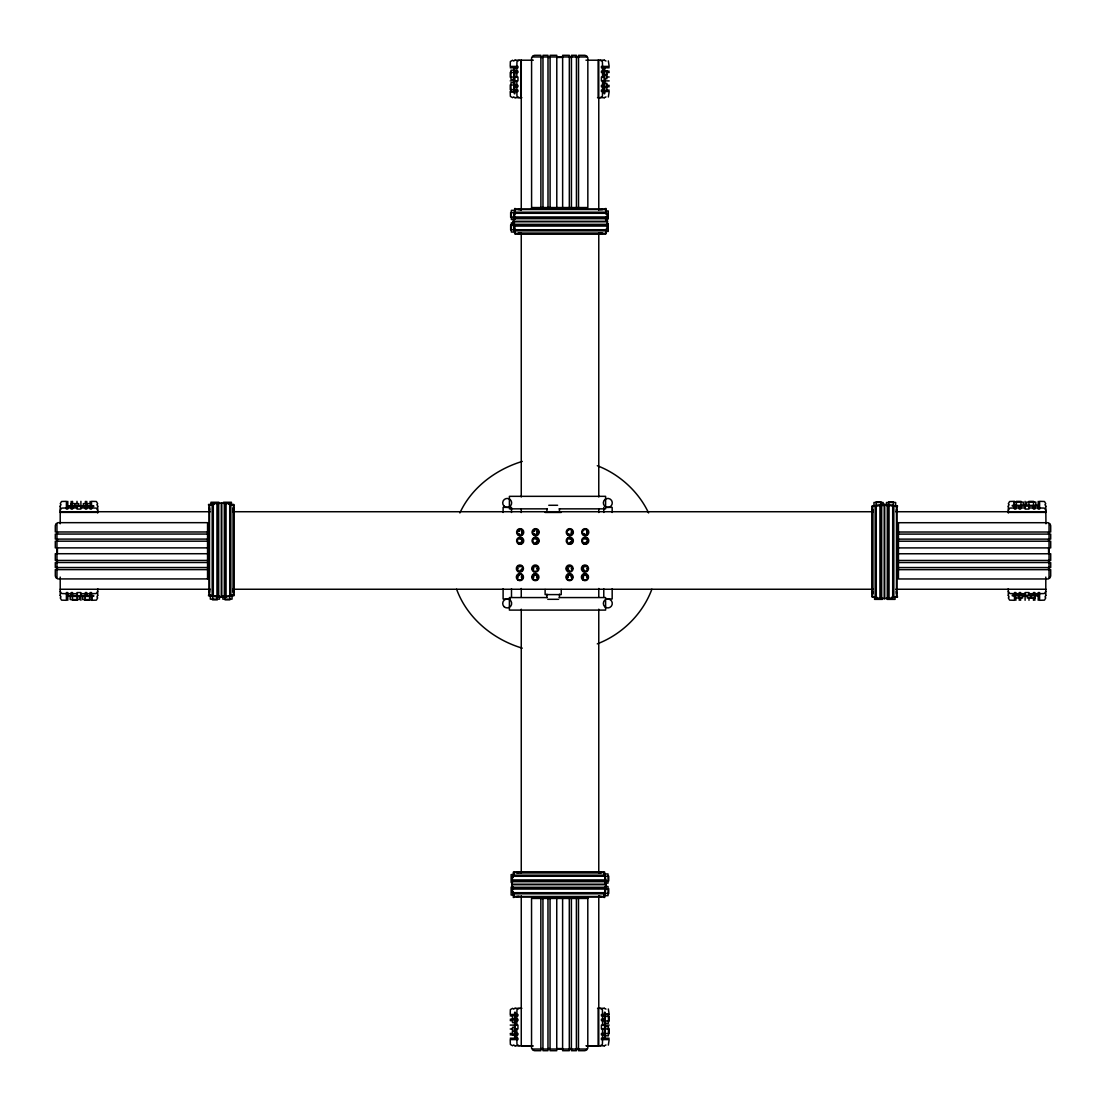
<?xml version="1.0" encoding="UTF-8"?>
<svg xmlns="http://www.w3.org/2000/svg" width="1106" height="1106" viewBox="0 0 1106 1106"><rect width="100%" height="100%" fill="white"/><g stroke="black" fill="none" stroke-linecap="round" stroke-linejoin="round"><path stroke-width="1.5" d="M521.258 97.674L521.258 60.208L521.258 210.403M598.125 1045.792L598.125 1008.326M513.626 216.956L514.124 213.306M512.216 879.934L512.728 876.284M607.166 226.066L606.669 229.716L511.359 229.744M605.259 892.694L605.756 889.044M606.088 214.177L605.424 208.509M513.295 891.823L513.986 896.482M233.297 510.184L233.504 507.765M209.725 590.037L209.518 592.457M515.396 209.518L514.553 214.177M605.397 233.504L606.447 230.836M513.986 872.496L513.143 877.155M604 896.482L604.844 891.823M896.275 511.594L896.482 509.175M872.703 591.447L872.496 593.867M60.208 503.797L61.521 501.488L66.401 501.336L66.401 509.064L67.798 509.064L67.798 501.336M97.701 597.834L96.388 600.143L91.508 600.295L91.508 592.567L90.111 592.567L90.111 596.535M1008.299 503.797L1009.612 501.488L1014.492 501.336L1014.492 509.064L1015.889 509.064L1015.889 506.299M1045.792 597.834L1044.479 600.143L1039.599 600.295L1039.599 592.567L1038.202 592.567L1038.202 600.295M60.208 506.341L61.01 504.53M97.701 595.291L96.899 597.102M1008.299 506.341L1009.101 504.53M1045.792 595.291L1044.99 597.102M459.889 512.935C471.515 487.608 495.875 469.386 522.267 461.423M651.863 589.221C642.71 614.01 621.876 634.457 597.295 643.858M60.208 510.295L61.521 508.11L66.401 507.958M97.701 591.337L96.388 593.521L91.508 593.673M1008.299 510.295L1009.612 508.11L1014.492 507.958M1045.792 591.337L1044.479 593.521L1039.599 593.673M209.518 507.765L209.725 510.184M233.504 592.457L233.297 590.037M872.496 509.175L872.703 511.594M896.482 593.867L896.275 591.447M56.959 523.885L56.959 577.705M1049.041 577.747L1049.041 523.926M532.802 56.959L586.622 56.959M586.581 1049.041L532.774 1049.041M513.419 61.01L515.216 60.208M605.977 96.899L604.166 97.701M513.419 1009.101L515.216 1008.299M605.977 1044.99L604.166 1045.792M608.314 97.038L609.185 91.508L601.443 91.508L601.443 90.111L604.222 90.111M608.314 1045.129L609.185 1039.599L601.443 1039.599L601.443 1038.202L609.185 1038.202M518.05 209.518L520.47 209.725M602.742 233.504L600.323 233.297M516.64 872.496L519.06 872.703M601.346 896.482L598.927 896.275M519.17 60.208L516.986 61.521L516.834 66.401M600.212 97.701L602.397 96.388L602.549 91.508M519.17 1008.299L516.986 1009.612L516.834 1014.492M600.212 1045.792L602.397 1044.479L602.549 1039.599M512.672 60.208L510.364 61.521L510.212 66.401L517.94 66.401L517.94 67.798L510.212 67.798M512.672 1008.299L510.364 1009.612L510.212 1014.492L517.94 1014.492L517.94 1015.889L515.175 1015.889M520.47 233.297L518.05 233.504M600.323 209.725L602.742 209.518M209.518 505.11L214.177 504.419M233.504 595.125L228.845 595.968M872.496 506.507L877.155 505.663M519.06 896.275L516.64 896.482M598.927 872.703L601.346 872.496M213.306 503.838L216.956 503.341M876.284 505.248L879.934 504.751M226.066 596.881L229.716 596.383M889.044 598.291L892.694 597.779M540.889 57.415L542.977 57.415M547.995 57.415L550.097 57.415M556.788 57.415L562.636 57.415M569.327 57.415L571.429 57.415M576.447 57.415L578.535 57.415M514.884 60.208L533.313 60.208M585.959 60.208L604.498 60.208M609.185 67.798L601.443 67.798L601.443 66.401L609.185 66.401L608.314 60.871M604.733 70.812L606.876 70.812L606.876 78.747L604.733 78.747M515.175 71.143L517.94 71.143L517.94 72.54L515.327 72.54M609.185 71.143L601.443 71.143L601.443 72.54L604.056 72.54M510.958 72.484L514.083 72.484M606.53 72.54L609.185 72.54M604.733 74.779L606.876 74.779M515.175 77.005L517.94 77.005L517.94 80.904L510.212 80.904M604.222 77.005L601.443 77.005L601.443 80.904L609.185 80.904M606.53 77.005L609.185 77.005M510.958 77.074L514.083 77.074M604.733 83.351L606.876 83.351L606.876 91.286L604.733 91.286M510.958 85.024L514.083 85.024M515.327 85.369L517.94 85.369L517.94 86.766L515.327 86.766M604.056 85.369L601.443 85.369L601.443 86.766L604.056 86.766M606.53 85.369L609.185 85.369M606.53 86.766L609.185 86.766M604.733 87.319L606.876 87.319M510.958 89.614L514.083 89.614M515.175 90.111L517.94 90.111L517.94 91.508L510.212 91.508L510.364 96.388L512.672 97.701M606.53 90.111L609.185 90.111M514.884 97.674L521.852 97.701M597.53 97.701L604.498 97.674M531.585 207.555L587.839 207.555L587.839 57.802L586.622 55.894L584.811 55.3L578.535 55.3L578.535 207.555M516.129 209.103L604.65 209.103M515.244 209.518L605.549 209.518M606.074 210.942L608.245 210.942L608.245 218.891M514.179 212.186L606.613 212.186M511.359 212.629L514.511 212.629M513.972 213.306L606.821 213.306L607.166 216.956M513.461 216.956L607.332 216.956M511.359 217.205L514.511 217.205L514.511 219.5L511.359 219.5L511.359 210.334L514.511 210.334L514.511 215.684M514.069 218.006L606.724 218.006M513.267 218.698L607.526 218.698M513.267 221.311L607.526 221.311M513.267 221.725L607.526 221.725M514.511 222.873L511.359 222.873L511.359 232.039L514.511 232.039L514.511 225.168M513.267 224.324L607.526 224.324M511.359 225.168L606.724 225.016M513.461 226.066L607.332 226.066M514.553 228.845L515.396 233.504M514.179 230.836L606.613 230.836M606.074 231.431L608.245 231.431L608.245 223.481M517.746 233.297L603.047 233.297M515.244 233.504L605.549 233.504M516.129 233.919L604.65 233.919M1016.234 501.391L1021.128 501.391M1028.774 501.391L1033.668 501.391M876.09 501.778L880.998 501.778M888.63 501.778L893.537 501.778M218.891 502.262L210.942 502.262L210.942 504.433M223.481 502.262L231.431 502.262L231.431 504.433M218.698 503.147L221.311 503.147M221.725 503.147L224.324 503.147M218.006 503.935L218.698 503.935M224.324 503.935L225.016 503.935M208.509 504.433L213.596 504.433M229.108 504.433L233.864 504.433M881.676 504.543L884.275 504.543M884.689 504.543L887.302 504.543M208.509 505.083L210.389 505.083M233.007 505.083L233.864 505.083M548.756 505.276L557.604 505.276M880.984 505.345L881.676 505.345M887.302 505.345L887.994 505.345M1012.28 505.359L1037.622 505.359M68.378 505.774L93.72 505.774M872.136 505.801L881.745 505.801M889.431 505.801L886.5 505.636L886.5 502.483L895.666 502.483L895.666 505.636M890.316 505.636L897.491 505.801M1012.28 506.009L1037.622 506.009M68.378 506.424L93.72 506.424M872.136 506.451L874.017 506.451M895.611 506.451L897.491 506.451M510.267 507.377L503.106 507.377L503.106 512.465M605.867 507.377L612.171 507.377L612.171 512.465M67.798 507.958L71.143 507.958M72.54 507.958L77.005 507.958M80.904 507.958L85.369 507.958M86.766 507.958L90.111 507.958M91.508 507.958L96.388 508.11L97.701 510.295M1015.889 507.958L1019.234 507.958M1020.631 507.958L1025.096 507.958M1028.995 507.958L1033.46 507.958M1034.857 507.958L1038.202 507.958M1039.599 507.958L1044.479 508.11L1045.792 510.295M547.194 508.857L509.396 508.857L509.396 496.331L605.604 496.331L605.604 508.857L559.221 508.857M60.208 511.732L210.403 511.732M232.841 511.732L873.325 511.732M895.763 511.732L1045.958 511.732M60.208 512.382L97.674 512.382M545.12 512.451L561.24 512.451M1008.326 512.382L1045.792 512.382M897.104 522.709L1048.198 522.709L1050.106 523.926L1050.7 525.737L1050.7 532.014L898.445 532.014M207.555 531.972L55.3 531.972L55.3 525.696L55.894 523.885L57.802 522.668L207.555 522.668L207.555 578.922M207.555 534.06L55.3 534.06L55.3 539.092L207.555 539.092M898.445 534.101L1050.7 534.101L1050.7 539.12L898.445 539.12M207.555 541.18L55.3 541.18L55.3 547.871L207.555 547.871M898.445 541.207L1050.7 541.207L1050.7 547.899L898.445 547.899M207.555 553.719L55.3 553.719L55.3 560.424L207.555 560.424M898.445 553.76L1050.7 553.76L1050.7 560.452L898.445 560.452M207.555 562.512L55.3 562.512L55.3 567.53L207.555 567.53M898.445 562.539L1050.7 562.539L1050.7 567.558L898.445 567.558M207.555 569.618L55.3 569.618L55.3 575.894L55.894 577.705L57.802 578.922L208.896 578.922M898.445 569.659L1050.7 569.659L1050.7 575.936L1050.106 577.747L1048.198 578.963L898.445 578.963L898.445 522.709M60.208 589.249L210.403 589.249M232.841 589.249L873.325 589.249M895.763 589.249L1045.958 589.249M66.401 593.673L61.521 593.521L60.208 591.337M67.798 593.673L71.143 593.673M72.54 593.673L77.005 593.673M80.904 593.673L85.369 593.673M86.766 593.673L90.111 593.673M1014.492 593.673L1009.612 593.521L1008.299 591.337M1015.889 593.673L1019.234 593.673M1020.631 593.673L1025.096 593.673M1028.995 593.673L1033.46 593.673M1034.857 593.673L1038.202 593.673M208.509 595.18L210.389 595.18M231.984 595.18L233.864 595.18M1012.28 595.208L1037.622 595.208M68.378 595.622L93.72 595.622M208.509 595.83L214.91 595.83M216.569 595.83L219.444 595.83M224.255 595.83L225.804 595.83M229.108 595.83L233.864 595.83M1012.28 595.858L1037.622 595.858M215.684 595.996L210.334 595.996L210.334 599.148L219.5 599.148L219.5 595.996L217.205 595.996L217.205 599.148M68.378 596.272L93.72 596.272M218.006 596.286L218.698 596.286M224.324 596.286L225.016 596.286M872.136 596.549L872.993 596.549M897.491 596.549L891.823 597.212M218.698 597.088L221.311 597.088M221.725 597.088L224.324 597.088M872.136 597.199L876.892 597.199M892.404 597.199L897.491 597.199M547.194 597.572L509.396 597.572L509.396 610.097L605.604 610.097L605.604 600.71M559.221 597.572L605.604 597.572L605.604 599.411M880.984 597.696L881.676 597.696M887.302 597.696L887.994 597.696M881.676 598.484L884.275 598.484M884.689 598.484L887.302 598.484M510.267 598.982L503.106 598.982L503.106 588.807M605.867 598.982L612.171 598.982L612.171 588.807M547.76 599.3L558.599 599.3M882.519 599.369L874.57 599.369L874.57 597.199M887.109 599.369L895.058 599.369L895.058 597.199M212.463 599.853L217.37 599.853M225.002 599.853L229.91 599.853M72.332 600.24L77.226 600.24M84.872 600.24L89.766 600.24M514.732 872.081L603.254 872.081M513.834 872.496L604.153 872.496M516.35 872.703L601.636 872.703M513.308 874.57L511.138 874.57L511.138 882.519M512.783 875.164L605.203 875.164M512.562 876.284L608.024 876.256M604.844 877.155L604 872.496M512.064 879.934L605.922 879.934M608.024 880.832L604.871 880.832L604.871 873.961L608.024 873.961L608.024 883.127L604.871 883.127M605.328 880.984L512.659 880.984L512.825 881.676M511.857 881.676L606.116 881.676M511.857 884.275L606.116 884.275M511.857 884.689L606.116 884.689M513.308 887.109L511.138 887.109L511.138 895.058L513.308 895.058M511.857 887.302L606.116 887.302M605.328 887.994L512.659 887.994L512.825 887.302M608.024 888.795L604.871 888.795L604.871 886.5L608.024 886.5L608.024 895.666L604.871 895.666L604.871 890.316M512.064 889.044L605.922 889.044M512.562 892.694L605.424 892.694M604.871 893.372L608.024 893.372M512.783 893.814L605.203 893.814M513.834 896.482L604.153 896.482M514.732 896.897L603.254 896.897M587.798 898.445L531.544 898.445L531.544 1048.198L532.774 1050.106L534.585 1050.7L540.848 1050.7L540.848 898.445M514.884 1008.326L521.852 1008.299M597.53 1008.299L604.498 1008.326M514.649 1014.714L512.507 1014.714L512.507 1022.649L514.649 1022.649M510.212 1015.889L512.852 1015.889M605.411 1015.889L601.443 1015.889L601.443 1014.492L609.185 1014.492L608.314 1008.962M605.314 1016.386L608.424 1016.386M512.507 1018.681L514.649 1018.681M510.212 1019.234L512.852 1019.234M515.327 1019.234L517.94 1019.234L517.94 1020.631L515.327 1020.631M604.056 1019.234L601.443 1019.234L601.443 1020.631L605.341 1020.631M510.212 1020.631L512.852 1020.631M605.314 1020.976L608.424 1020.976M510.212 1025.096L517.94 1025.096L517.94 1028.995L515.175 1028.995M609.185 1025.096L601.443 1025.096L601.443 1028.995L608.424 1028.926M514.649 1027.253L512.507 1027.253L512.507 1035.188L514.649 1035.188M510.212 1028.995L512.852 1028.995M512.507 1031.221L514.649 1031.221M510.212 1033.46L512.852 1033.46M515.327 1033.46L517.94 1033.46L517.94 1034.857L510.212 1034.857M604.056 1033.46L601.443 1033.46L601.443 1034.857L605.411 1034.857M605.314 1033.516L608.424 1033.516M510.212 1038.202L517.94 1038.202L517.94 1039.599L510.212 1039.599L510.364 1044.479L512.672 1045.792M514.884 1045.792L531.779 1045.792M585.959 1045.792L604.498 1045.792M533.313 1045.958L521.258 1045.958L521.258 895.763M586.719 1045.958L598.775 1045.958L598.775 895.763M540.848 1048.585L542.949 1048.585M547.968 1048.585L550.055 1048.585M556.747 1048.585L562.608 1048.585M569.3 1048.585L571.387 1048.585M576.406 1048.585L578.493 1048.585M889.044 504.751L892.694 505.248M226.066 503.341L229.716 503.838M876.284 597.779L879.934 598.291M213.306 596.383L216.956 596.881M597.295 465.723C619.291 474.101 638.604 491.589 648.572 512.935M522.267 648.157C493.193 639.517 467.078 618.116 456.612 589.221M896.482 506.507L891.823 505.663M872.496 596.521L875.164 597.572M233.504 505.11L228.845 504.267M209.518 595.125L214.177 595.968M604.166 60.208L605.977 61.01M515.216 97.701L513.419 96.899M604.166 1008.299L605.977 1009.101M515.216 1045.792L513.419 1044.99M600.212 60.208L602.397 61.521L602.549 66.401M519.17 97.701L516.986 96.388L516.834 91.508M600.212 1008.299L602.397 1009.612L602.549 1014.492M519.17 1045.792L516.986 1044.479L516.834 1039.599M1044.99 504.53L1045.792 506.341M1009.101 597.102L1008.299 595.291M96.899 504.53L97.701 506.341M61.01 597.102L60.208 595.291M1045.792 503.797L1044.479 501.488L1039.599 501.336L1039.599 509.064L1038.202 509.064L1038.202 501.336M1008.299 597.834L1009.612 600.143L1014.492 600.295L1014.492 592.567L1015.889 592.567L1015.889 595.332M97.701 503.797L96.388 501.488L91.508 501.336L91.508 509.064L90.111 509.064L90.111 506.299M60.208 597.834L61.521 600.143L66.401 600.295L66.401 592.567L67.798 592.567L67.798 600.295M605.259 876.284L605.756 879.934M513.626 226.066L514.124 229.716M512.216 889.044L512.728 892.694M605.507 217.343L605.715 220.122M1048.585 532.014L1048.585 534.101M1048.585 539.12L1048.585 541.207M1048.585 547.899L1048.585 553.76M1048.585 560.452L1048.585 562.539M1048.585 567.558L1048.585 569.659M1045.792 506.009L1045.958 523.788M1045.792 577.083L1045.792 595.622M1035.81 505.207L1035.81 502.083L1026.631 502.083L1026.631 505.207M1035.188 595.858L1035.188 598L1027.253 598L1027.253 595.858M1034.857 506.299L1034.857 509.064L1033.46 509.064L1033.46 506.451M1034.857 600.295L1034.857 592.567L1033.46 592.567L1033.46 595.18M1033.516 502.083L1033.516 505.207M1033.46 597.655L1033.46 600.295M1031.221 595.858L1031.221 598M1028.995 506.299L1028.995 509.064L1025.096 509.064L1025.096 501.336M1028.995 595.332L1028.995 592.567L1025.096 592.567L1025.096 600.295M1028.995 597.655L1028.995 600.295M1028.926 502.083L1028.926 505.207M1023.271 505.207L1023.271 502.083L1014.091 502.083L1014.091 505.207M1022.649 595.858L1022.649 598L1014.714 598L1014.714 595.858M1020.976 502.083L1020.976 505.207M1020.631 506.451L1020.631 509.064L1019.234 509.064L1019.234 506.451M1020.631 595.18L1020.631 592.567L1019.234 592.567L1019.234 595.18M1020.631 597.655L1020.631 600.295M1019.234 597.655L1019.234 600.295M1018.681 595.858L1018.681 598M1016.386 502.083L1016.386 505.207M1015.889 597.655L1015.889 600.295M1008.326 506.009L1008.299 512.977M1008.299 588.655L1008.326 595.622M896.897 507.253L896.897 595.775M896.482 506.354L896.482 596.673M893.814 505.304L893.814 597.738M893.372 502.483L893.372 505.636M892.694 505.096L892.694 597.945M889.044 504.585L889.044 598.457M888.795 502.483L888.795 505.636M887.994 505.193L887.994 597.848M887.302 504.391L887.302 598.65M884.689 504.391L884.689 598.65M884.275 504.391L884.275 598.65M883.127 505.636L883.127 502.483L873.961 502.483L873.961 505.636M881.676 504.391L881.676 598.65M880.832 502.483L880.984 597.848M879.934 504.585L879.934 598.457M876.256 502.483L876.284 597.945M875.164 505.304L875.164 597.738M872.703 508.871L872.703 594.171M872.496 506.354L872.496 596.673M872.081 507.253L872.081 595.775M609.116 1016.234L609.116 1021.128M609.116 1028.774L609.116 1033.668M608.729 876.09L608.729 880.998M608.729 888.63L608.729 893.537M607.36 218.698L607.36 221.311M607.36 221.725L607.36 224.324M606.572 218.006L606.572 218.698M606.572 224.324L606.572 225.016M606.074 208.509L606.074 213.596M606.074 229.108L606.074 233.864M605.964 881.676L605.964 884.275M605.964 884.689L605.964 887.302M605.424 233.007L605.424 233.864M605.162 880.984L605.162 881.676M605.162 887.302L605.162 887.994M605.148 1012.28L605.148 1037.622M604.733 68.378L604.733 93.72M604.706 872.136L604.706 876.892M604.706 880.196L604.706 881.745M604.706 886.556L604.706 889.431M604.706 891.09L604.706 897.491M604.498 1012.28L604.498 1037.622M604.083 68.378L604.083 93.72M604.056 872.136L604.056 874.017M604.056 895.611L604.056 897.491M603.779 507.377L603.779 512.465M603.779 588.807L603.779 597.295M602.549 67.798L602.549 71.143M602.549 72.54L602.549 77.005M602.549 80.904L602.549 85.369M602.549 86.766L602.549 90.111M602.549 1015.889L602.549 1019.234M602.549 1020.631L602.549 1025.096M602.549 1028.995L602.549 1033.46M602.549 1034.857L602.549 1038.202M598.775 60.208L598.775 210.403M598.775 232.841L598.775 496.981M598.775 509.064L598.775 512.507M598.775 588.475L598.775 597.102M598.775 609.185L598.775 873.325M598.125 60.208L598.125 97.674M587.798 897.104L587.798 1048.198L586.581 1050.106L584.77 1050.7L578.493 1050.7L578.493 898.445M576.447 207.555L576.447 55.3L571.429 55.3L571.429 207.555M576.406 898.445L576.406 1050.7L571.387 1050.7L571.387 898.445M569.327 207.555L569.327 55.3L562.636 55.3L562.636 207.555M569.3 898.445L569.3 1050.7L562.608 1050.7L562.608 898.445M561.24 589.47L561.24 594.599L545.12 594.599L545.12 589.47M559.442 508.691L559.442 512.119M559.442 594.171L559.442 597.586M556.788 207.555L556.788 55.3L550.097 55.3L550.097 207.555M556.747 898.445L556.747 1050.7L550.055 1050.7L550.055 898.445M547.995 207.555L547.995 55.3L542.977 55.3L542.977 207.555M547.968 898.445L547.968 1050.7L542.949 1050.7L542.949 898.445M546.917 508.691L546.917 512.119M546.917 594.171L546.917 597.586M540.889 207.555L540.889 55.3L534.613 55.3L532.802 55.894L531.585 57.802L531.585 208.896M521.258 232.841L521.258 496.981M521.258 509.064L521.258 512.507M521.258 588.475L521.258 597.102M521.258 609.185L521.258 873.325M516.834 67.798L516.834 71.143M516.834 72.54L516.834 77.005M516.834 80.904L516.834 85.369M516.834 86.766L516.834 90.111M516.834 1015.889L516.834 1019.234M516.834 1020.631L516.834 1025.096M516.834 1028.995L516.834 1033.46M516.834 1034.857L516.834 1038.202M515.327 208.509L515.327 210.389M515.327 231.984L515.327 233.864M515.299 1012.28L515.299 1037.622M514.898 68.378L514.898 93.72M514.677 208.509L514.677 214.91M514.677 216.569L514.677 219.444M514.677 224.255L514.677 225.804M514.677 227.449L514.677 233.864M514.649 1012.28L514.649 1037.622M514.249 68.378L514.249 93.72M514.221 218.006L514.221 218.698M514.221 224.324L514.221 225.016M513.958 872.136L513.958 872.993M513.958 895.611L513.958 897.491M513.433 218.698L513.433 221.311M513.433 221.725L513.433 224.324M513.308 872.136L513.308 876.892M513.308 886.556L513.308 889.431M513.308 892.404L513.308 897.491M512.023 881.676L512.023 884.275M512.023 884.689L512.023 887.302M511.497 507.377L511.497 512.465M511.497 588.807L511.497 597.295M510.654 212.463L510.654 217.37M510.654 225.002L510.654 229.91M510.267 72.332L510.267 77.226M510.267 84.872L510.267 89.766M233.919 505.857L233.919 594.378M233.504 504.958L233.504 595.277M233.297 507.46L233.297 592.761M230.836 503.894L230.836 596.328M229.716 503.686L229.744 599.148M226.066 503.175L226.066 597.046M225.168 599.148L225.168 595.996L232.039 595.996L232.039 599.148L222.873 599.148L222.873 595.996M225.016 503.783L225.016 596.438M224.324 502.981L224.324 597.24M221.725 502.981L221.725 597.24M221.311 502.981L221.311 597.24M218.698 502.981L218.698 597.24M218.006 503.783L218.006 596.438M216.956 503.175L216.956 597.046M213.306 503.686L213.306 596.535M212.629 595.996L212.629 599.148M212.186 503.894L212.186 596.328M209.518 504.958L209.518 595.277M209.103 505.857L209.103 594.378M97.674 506.009L97.701 512.977M97.701 588.655L97.674 595.622M91.286 505.774L91.286 503.631L83.351 503.631L83.351 505.774M90.111 501.336L90.111 503.977M89.614 596.424L89.614 599.549M87.319 503.631L87.319 505.774M86.766 501.336L86.766 503.977M86.766 506.451L86.766 509.064L85.369 509.064L85.369 506.451M86.766 595.18L86.766 592.567L85.369 592.567L85.369 596.466M85.369 501.336L85.369 503.977M85.024 596.424L85.024 599.549M80.904 501.336L80.904 509.064L77.005 509.064L77.005 506.299M80.904 600.295L80.904 592.567L77.005 592.567L77.074 599.549M78.747 505.774L78.747 503.631L70.812 503.631L70.812 505.774M77.005 501.336L77.005 503.977M74.779 503.631L74.779 505.774M72.54 501.336L72.54 503.977M72.54 506.451L72.54 509.064L71.143 509.064L71.143 501.336M72.54 595.18L72.54 592.567L71.143 592.567L71.143 596.535M72.484 596.424L72.484 599.549M60.208 506.009L60.208 523.788M60.208 577.083L60.208 595.622M57.415 531.972L57.415 534.06M57.415 539.092L57.415 541.18M57.415 547.871L57.415 553.719M57.415 560.424L57.415 562.512M57.415 567.53L57.415 569.618M521.686 568.843A1.797 1.797 0 0 1 521.548 569.3M518.106 568.733A1.797 1.797 0 0 1 518.12 568.263M519.267 566.866A1.797 1.797 0 0 1 520.193 566.77M567.931 577.415A1.645 1.645 0 0 1 567.917 576.986M584.673 570.337A1.797 1.797 0 0 1 584.217 570.198M583.498 569.604A1.797 1.797 0 0 1 583.318 567.82M584.327 566.866A1.797 1.797 0 0 1 585.254 566.77M586.761 568.373A1.797 1.797 0 0 1 586.747 568.843M583.374 568.871A1.645 1.645 0 0 1 583.456 568.028M567.834 577.733A1.797 1.797 0 0 1 567.876 576.364M568.47 575.632A1.797 1.797 0 0 1 568.885 575.41M570.254 575.452A1.797 1.797 0 0 1 570.655 575.701M571.208 576.461A1.797 1.797 0 0 1 571.304 577.387M537.032 576.461A1.797 1.797 0 0 1 536.991 577.844M533.659 577.733A1.797 1.797 0 0 1 533.7 576.364M534.295 575.632A1.797 1.797 0 0 1 534.71 575.41M535.636 575.314A1.797 1.797 0 0 1 536.493 575.701M537.004 576.89A1.645 1.645 0 0 1 536.922 577.733M521.438 576.475A1.645 1.645 0 0 1 521.479 577.733M583.374 577.415A1.645 1.645 0 0 1 583.456 576.572M537.004 568.346A1.645 1.645 0 0 1 536.922 569.189A1.797 1.797 0 0 0 537.032 567.917M533.659 569.189A1.797 1.797 0 0 1 533.7 567.82M534.71 566.866A1.797 1.797 0 0 1 535.636 566.77M567.931 568.871A1.645 1.645 0 0 1 567.917 568.443M520.608 570.102A1.645 1.645 0 0 1 520.207 570.226M521.59 576.461A1.797 1.797 0 0 1 521.548 577.844M518.106 577.277A1.797 1.797 0 0 1 518.12 576.807M518.852 575.632A1.797 1.797 0 0 1 519.267 575.41M569.231 570.337A1.797 1.797 0 0 1 568.774 570.198M567.834 569.189A1.797 1.797 0 0 1 567.876 567.82M568.885 566.866A1.797 1.797 0 0 1 569.811 566.77M571.208 567.917A1.797 1.797 0 0 1 571.304 568.843M583.498 578.148A1.797 1.797 0 0 1 583.318 576.364M583.913 575.632A1.797 1.797 0 0 1 584.327 575.41M585.71 575.452A1.797 1.797 0 0 1 586.097 575.701M586.761 576.917A1.797 1.797 0 0 1 586.747 577.387M519.433 533.866A1.797 1.797 0 0 1 519.032 533.617M518.534 531.474A1.797 1.797 0 0 1 519.129 530.756M521.313 530.825A1.797 1.797 0 0 1 521.866 531.585M571.36 541.387A1.645 1.645 0 0 1 571.166 541.774M587.023 532.511A1.797 1.797 0 0 1 586.636 533.355M584.493 533.866A1.797 1.797 0 0 1 584.092 533.617M586.705 531.17A1.797 1.797 0 0 1 586.927 531.585M586.913 532.428A1.645 1.645 0 0 1 586.802 532.843M584.687 533.811A1.645 1.645 0 0 1 584.314 533.604M571.443 541.498A1.797 1.797 0 0 1 571.194 541.899M570.433 542.452A1.797 1.797 0 0 1 569.507 542.534M569.161 539.078A1.797 1.797 0 0 1 570.53 539.12M571.263 539.714A1.797 1.797 0 0 1 571.484 540.129M537.018 541.899A1.797 1.797 0 0 0 537.267 541.498A1.645 1.645 0 0 1 536.991 541.774M536.258 542.452A1.797 1.797 0 0 1 535.332 542.534M534.986 539.078A1.797 1.797 0 0 1 536.355 539.12M537.087 539.714A1.797 1.797 0 0 1 537.309 540.129M536.922 539.769A1.645 1.645 0 0 1 537.157 540.143M521.742 541.387A1.645 1.645 0 0 1 521.548 541.774M521.479 539.769A1.645 1.645 0 0 1 521.714 540.143M537.295 532.428A1.645 1.645 0 0 1 536.991 533.23M534.322 531.309A1.645 1.645 0 0 1 534.613 530.991M536.922 531.226A1.645 1.645 0 0 1 537.157 531.599M537.405 532.511A1.797 1.797 0 0 1 537.018 533.355M534.875 533.866A1.797 1.797 0 0 1 534.475 533.617M533.977 531.474A1.797 1.797 0 0 1 534.571 530.756M537.087 531.17A1.797 1.797 0 0 1 537.309 531.585M518.88 531.309A1.645 1.645 0 0 1 519.17 530.991M521.479 531.226A1.645 1.645 0 0 1 521.714 531.599M521.825 541.498A1.797 1.797 0 0 1 521.576 541.899M520.815 542.452A1.797 1.797 0 0 1 519.889 542.534M519.543 539.078A1.797 1.797 0 0 1 520.912 539.12M521.313 539.369A1.797 1.797 0 0 1 521.866 540.129M569.051 533.866A1.797 1.797 0 0 1 568.65 533.617M571.263 531.17A1.797 1.797 0 0 1 571.484 531.585M586.885 541.498A1.797 1.797 0 0 1 586.636 541.899M585.876 542.452A1.797 1.797 0 0 1 584.95 542.534M584.604 539.078A1.797 1.797 0 0 1 585.973 539.12M586.705 539.714A1.797 1.797 0 0 1 586.927 540.129M518.686 529.622L517.152 532.263L518.686 534.917L521.742 534.917L523.262 532.263L521.742 529.622L518.686 529.622M518.686 538.166L517.152 540.806L518.686 543.461L521.742 543.461L523.262 540.806L521.742 538.166L518.686 538.166M534.129 529.622L532.594 532.263L534.129 534.917L537.184 534.917L538.705 532.263L537.184 529.622L534.129 529.622M534.129 538.166L532.594 540.806L534.129 543.461L537.184 543.461L538.705 540.806L537.184 538.166L534.129 538.166M518.41 565.954L516.875 568.608L518.41 571.249L521.465 571.249L522.986 568.608L521.465 565.954L518.41 565.954M518.41 574.498L516.875 577.152L518.41 579.793L521.465 579.793L522.986 577.152L521.465 574.498L518.41 574.498M533.852 565.954L532.318 568.608L533.852 571.249L536.908 571.249L538.442 568.608L536.908 565.954L533.852 565.954M533.852 574.498L532.318 577.152L533.852 579.793L536.908 579.793L538.442 577.152L536.908 574.498L533.852 574.498M568.304 529.622L566.77 532.263L568.304 534.917L571.36 534.917L572.88 532.263L571.36 529.622L568.304 529.622M568.304 538.166L566.77 540.806L568.304 543.461L571.36 543.461L572.88 540.806L571.36 538.166L568.304 538.166M583.747 529.622L582.212 532.263L583.747 534.917L586.802 534.917L588.323 532.263L586.802 529.622L583.747 529.622M583.747 538.166L582.212 540.806L583.747 543.461L586.802 543.461L588.323 540.806L586.802 538.166L583.747 538.166M568.028 565.954L566.493 568.608L568.028 571.249L571.083 571.249L572.604 568.608L571.083 565.954L568.028 565.954M568.028 574.498L566.493 577.152L568.028 579.793L571.083 579.793L572.604 577.152L571.083 574.498L568.028 574.498M583.47 565.954L581.936 568.608L583.47 571.249L586.526 571.249L588.046 568.608L586.526 565.954L583.47 565.954M583.47 574.498L581.936 577.152L583.47 579.793L586.526 579.793L588.046 577.152L586.526 574.498L583.47 574.498M514.083 70.19L510.958 70.19L510.958 79.369L514.083 79.369L514.083 70.19M514.083 82.729L510.958 82.729L510.958 91.909L514.083 91.909L514.083 82.729M79.369 596.424L70.19 596.424L70.19 599.549L79.369 599.549L79.369 596.424M91.909 596.424L82.729 596.424L82.729 599.549L91.909 599.549L91.909 596.424M608.424 1014.091L605.314 1014.091L605.314 1023.271L608.424 1023.271L608.424 1014.091M608.424 1026.631L605.314 1026.631L605.314 1035.81L608.424 1035.81L608.424 1026.631M518.12 571.65A3.567 3.567 0 0 0 523.47 568.553A3.567 3.567 0 0 0 518.12 565.47A3.567 3.567 0 0 0 518.12 571.65M583.18 571.65A3.567 3.567 0 0 0 588.53 568.553A3.567 3.567 0 0 0 583.18 565.47A3.567 3.567 0 0 0 583.18 571.65M567.737 580.194A3.567 3.567 0 0 0 573.088 577.097A3.567 3.567 0 0 0 567.737 574.014A3.567 3.567 0 0 0 567.737 580.194M533.562 580.194A3.567 3.567 0 0 0 538.912 577.097A3.567 3.567 0 0 0 533.562 574.014A3.567 3.567 0 0 0 533.562 580.194M533.562 571.65A3.567 3.567 0 0 0 538.912 568.553A3.567 3.567 0 0 0 533.562 565.47A3.567 3.567 0 0 0 533.562 571.65M518.12 580.194A3.567 3.567 0 0 0 523.47 577.097A3.567 3.567 0 0 0 518.12 574.014A3.567 3.567 0 0 0 518.12 580.194M567.737 571.65A3.567 3.567 0 0 0 573.088 568.553A3.567 3.567 0 0 0 567.737 565.47A3.567 3.567 0 0 0 567.737 571.65M583.18 580.194A3.567 3.567 0 0 0 588.53 577.097A3.567 3.567 0 0 0 583.18 574.014A3.567 3.567 0 0 0 583.18 580.194M518.396 535.304A3.567 3.567 0 0 0 523.746 532.221A3.567 3.567 0 0 0 518.396 529.124A3.567 3.567 0 0 0 518.396 535.304M521.576 533.355A1.797 1.797 0 0 0 521.963 532.511A1.645 1.645 0 0 1 521.548 533.23M583.456 535.304A3.567 3.567 0 0 0 588.807 532.221A3.567 3.567 0 0 0 583.456 529.124A3.567 3.567 0 0 0 583.456 535.304M568.014 543.848A3.567 3.567 0 0 0 573.364 540.765A3.567 3.567 0 0 0 568.014 537.668A3.567 3.567 0 0 0 568.014 543.848M533.839 543.848A3.567 3.567 0 0 0 539.189 540.765A3.567 3.567 0 0 0 533.839 537.668A3.567 3.567 0 0 0 533.839 543.848M533.839 535.304A3.567 3.567 0 0 0 539.189 532.221A3.567 3.567 0 0 0 533.839 529.124A3.567 3.567 0 0 0 533.839 535.304M571.166 533.23A1.645 1.645 0 0 0 571.456 532.428A1.797 1.797 0 0 1 571.194 533.355M518.396 543.848A3.567 3.567 0 0 0 523.746 540.765A3.567 3.567 0 0 0 518.396 537.668A3.567 3.567 0 0 0 518.396 543.848M568.014 535.304A3.567 3.567 0 0 0 573.364 532.221A3.567 3.567 0 0 0 568.014 529.124A3.567 3.567 0 0 0 568.014 535.304M583.456 543.848A3.567 3.567 0 0 0 588.807 540.765A3.567 3.567 0 0 0 583.456 537.668A3.567 3.567 0 0 0 583.456 543.848M504.046 606.641A4.465 4.465 0 0 0 511.511 604.581A4.465 4.465 0 0 0 505.995 599.148A4.465 4.465 0 0 0 504.046 606.641M504.046 506.092A4.465 4.465 0 0 0 511.511 504.032A4.465 4.465 0 0 0 505.995 498.599A4.465 4.465 0 0 0 504.046 506.092M604.678 606.641A4.465 4.465 0 0 0 612.143 604.581A4.465 4.465 0 0 0 606.627 599.148A4.465 4.465 0 0 0 604.678 606.641M604.678 506.092A4.465 4.465 0 0 0 612.143 504.032A4.465 4.465 0 0 0 606.627 498.599A4.465 4.465 0 0 0 604.678 506.092"/></g></svg>
